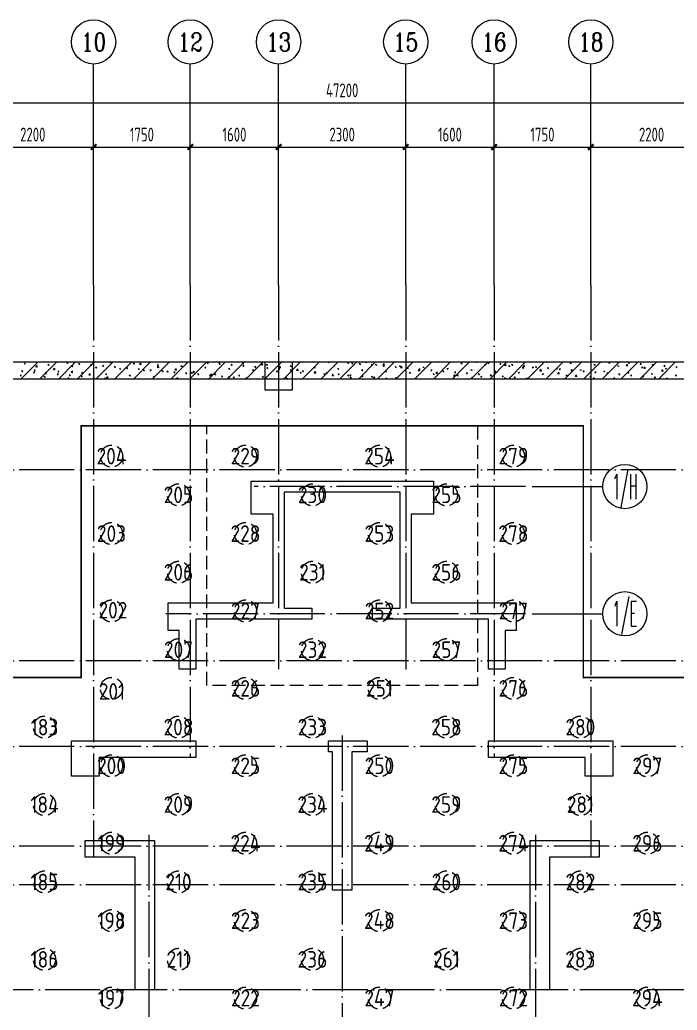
# Model space of a CAD drawing. Extents: x 5874492 to 7194610, y -939842 to -279257.
# Drawn here: x 6114550 to 6126449, y -495817 to -477908 of the extents above; entities that cross this region are included whole.
import ezdxf
from ezdxf.enums import TextEntityAlignment as Align

# ---------------------------------------------------------------- set-up
doc = ezdxf.new("R2010")
doc.units = 0
doc.header["$LTSCALE"] = 1000
doc.linetypes.add('DASH', pattern=[0.35, 0.25, -0.1])
doc.linetypes.add('DOTE', pattern=[2.42, 2, -0.2, 0.02, -0.2])
for name, color, linetype, lineweight in [('A-标注-内部轴号', 105, 'Continuous', 15), ('A-标注-轴号', 3, 'Continuous', 15), ('A-标注-轴号文字', 7, 'Continuous', 15), ('A-轴线-塔楼', 1, 'DOTE', 9), ('A-轴线-隔墙', 41, 'DOTE', 9), ('S-基础-BASE', 4, 'DASH', 20), ('S-基础-BASE-CON', 2, 'Continuous', 20), ('S-基础-DQ', 6, 'Continuous', 20), ('S-基础-HATCH', 251, 'Continuous', 20), ('S-基础-PILE', 7, 'DASH', 20), ('S-墙柱-WALL', 6, 'Continuous', 20), ('S-轴网-轴号', 3, 'Continuous', 20), ('S-轴网-轴线', 1, 'DOTE', 9)]:
    doc.layers.add(name, color=color, linetype=linetype, lineweight=lineweight)
doc.styles.add('_TCH_AXIS', font='COMPLEX.shx', dxfattribs={"bigfont": 'hztxt.shx'})
doc.styles.add('COMPLEX', font='COMPLEX')
doc.styles.get("Standard").update_dxf_attribs({"font": 'gbenor.shx', "bigfont": 'gbcbig.shx'})
doc.styles.add('TSSD_REIN_T3', font='tssdeng.shx', dxfattribs={"width": 0.7, "bigfont": 'hztxt.shx'})
doc.dimstyles.new('_TCH_ARCH&&100', dxfattribs={"dimtxt": 250, "dimasz": 100, "dimexe": 100, "dimexo": 100, "dimgap": 100, "dimtad": 1, "dimdec": 0, "dimzin": 0, "dimdsep": 46, "dimtxsty": 'TSSD_REIN_T3', "dimblk": 'ARCHTICK', "dimcen": 0.09, "dimclrt": 7, "dimazin": 2, "dimtfac": 1, "dimtdec": 0, "dimtix": 1, "dimtmove": 2, "dimatfit": 3, "dimfxl": 0, "dimtolj": 1, "dimtzin": 0, "dimarcsym": 0})

# ---------------------------------------------------------------- blocks, each defined once
blk = doc.blocks.new('A$C7008057F')
at = {"layer": 'S-基础-BASE-CON', "const_width": 30}
blk.add_lwpolyline([(20370, -3650), (17065, -3650), (17065, 900), (7975, 900), (7975, 900), (7975, 100), (7975, -1680), (7975, -2330), (7975, -3650), (4680, -3650), (4680, 2050), (-6860, 2050), (-6860, -4950), (-12960, -4950), (-12960, -17400), (-1700, -17400), (-1700, -18250), (3100, -18250), (3100, -17400), (9000, -17400), (9000, -17400), (13600, -17400), (13600, -17400)], dxfattribs=at)
blk = doc.blocks.new('sfdgjhgfhgkjhk')
at = {"layer": 'S-基础-DQ'}
for points in [[(6945492, 358792), (6945492, 356336), (6963809, 356336), (6963809, 354236), (6966809, 354236), (6966809, 354586), (6971909, 354586), (6971909, 347036), (6977909, 347036), (6977909, 339686), (6931592, 339686), (6931592, 336294)], [(6931892, 336294), (6931892, 339386), (6978209, 339386), (6978209, 347336), (6972209, 347336), (6972209, 354886), (6966509, 354886), (6966509, 354536), (6964109, 354536), (6964109, 356636), (6945792, 356636), (6945792, 358792)]]:
    blk.add_lwpolyline(points, dxfattribs=at)
blk.add_lwpolyline([(6953609, 356136), (6953609, 356636), (6953109, 356636), (6953109, 356136)], close=True, dxfattribs=at)
at = {"layer": 'S-基础-HATCH'}
for p, q in [((6948699, 356336), (6948999, 356636)), ((6948751, 356613), (6948772, 356621)), ((6948751, 356613), (6948766, 356603)), ((6948767, 356600), (6948773, 356618)), ((6948962, 356554), (6948985, 356578)), ((6949039, 356336), (6949339, 356636)), ((6949183, 356589), (6949204, 356597)), ((6949183, 356589), (6949198, 356579)), ((6949198, 356576), (6949204, 356594)), ((6949329, 356636), (6949330, 356636)), ((6949330, 356633), (6949330, 356636)), ((6949378, 356336), (6949678, 356636)), ((6949527, 356619), (6949541, 356636)), ((6949527, 356619), (6949545, 356617)), ((6949545, 356614), (6949542, 356633)), ((6949717, 356336), (6950017, 356636)), ((6949742, 356600), (6949756, 356617)), ((6949742, 356600), (6949760, 356598)), ((6949761, 356595), (6949757, 356614)), ((6949957, 356581), (6949972, 356598)), ((6949957, 356581), (6949975, 356580)), ((6949976, 356576), (6949972, 356595)), ((6950057, 356336), (6950357, 356636)), ((6950172, 356562), (6950187, 356580)), ((6950191, 356557), (6950187, 356576)), ((6950300, 356636), (6950312, 356628)), ((6950313, 356625), (6950316, 356636)), ((6950396, 356336), (6950696, 356636)), ((6950728, 356614), (6950749, 356622)), ((6950728, 356614), (6950743, 356604)), ((6950736, 356336), (6951036, 356636)), ((6950744, 356601), (6950750, 356619)), ((6950843, 356598), (6950866, 356622)), ((6950843, 356598), (6950870, 356594)), ((6950870, 356591), (6950867, 356619)), ((6951075, 356336), (6951375, 356636)), ((6951159, 356590), (6951180, 356598)), ((6951159, 356590), (6951174, 356580)), ((6951175, 356577), (6951181, 356595)), ((6951415, 356336), (6951715, 356636)), ((6951754, 356336), (6952054, 356636)), ((6951867, 356636), (6951870, 356636)), ((6951871, 356633), (6951870, 356636)), ((6952067, 356619), (6952082, 356636)), ((6952067, 356619), (6952085, 356617)), ((6952086, 356614), (6952082, 356632)), ((6952093, 356336), (6952393, 356636)), ((6952277, 356636), (6952288, 356629)), ((6952282, 356600), (6952297, 356617)), ((6952282, 356600), (6952300, 356598)), ((6952289, 356625), (6952293, 356636)), ((6952301, 356595), (6952298, 356614)), ((6952433, 356336), (6952733, 356636)), ((6952498, 356581), (6952512, 356598)), ((6952498, 356581), (6952516, 356579)), ((6952516, 356576), (6952513, 356595)), ((6952705, 356615), (6952726, 356623)), ((6952705, 356615), (6952720, 356605)), ((6952713, 356562), (6952727, 356579)), ((6952720, 356601), (6952726, 356619)), ((6952731, 356557), (6952728, 356576)), ((6952752, 356635), (6952752, 356636)), ((6952772, 356336), (6953072, 356636)), ((6953045, 356592), (6953068, 356616)), ((6953045, 356592), (6953071, 356588)), ((6953072, 356585), (6953069, 356613)), ((6953112, 356336), (6953412, 356636)), ((6953136, 356591), (6953157, 356599)), ((6953136, 356591), (6953151, 356581)), ((6953151, 356577), (6953158, 356595)), ((6953451, 356336), (6953751, 356636)), ((6953790, 356336), (6954090, 356636)), ((6954130, 356336), (6954430, 356636)), ((6954255, 356636), (6954265, 356629)), ((6954266, 356626), (6954269, 356636)), ((6954404, 356636), (6954411, 356636)), ((6954411, 356632), (6954411, 356636)), ((6954469, 356336), (6954769, 356636)), ((6954608, 356618), (6954622, 356636)), ((6954608, 356618), (6954626, 356617)), ((6954626, 356613), (6954623, 356632)), ((6954681, 356615), (6954702, 356623)), ((6954681, 356615), (6954696, 356605)), ((6954697, 356602), (6954703, 356620)), ((6954809, 356336), (6955109, 356636)), ((6954823, 356600), (6954837, 356617)), ((6954823, 356600), (6954841, 356598)), ((6954842, 356595), (6954838, 356613)), ((6954926, 356636), (6954926, 356636)), ((6954926, 356636), (6954952, 356632)), ((6954953, 356629), (6954952, 356636)), ((6955038, 356581), (6955053, 356598)), ((6955038, 356581), (6955056, 356579)), ((6955057, 356576), (6955053, 356595)), ((6955112, 356591), (6955133, 356599)), ((6955112, 356591), (6955127, 356581)), ((6955128, 356578), (6955134, 356596)), ((6955148, 356336), (6955448, 356636)), ((6955246, 356586), (6955269, 356611)), ((6955246, 356586), (6955273, 356582)), ((6955253, 356562), (6955268, 356579)), ((6955272, 356557), (6955268, 356576)), ((6955273, 356579), (6955270, 356608)), ((6955487, 356336), (6955787, 356636)), ((6955827, 356336), (6956127, 356636)), ((6956166, 356336), (6956466, 356636)), ((6956233, 356636), (6956242, 356630)), ((6956242, 356627), (6956246, 356636)), ((6956506, 356336), (6956806, 356636)), ((6956658, 356616), (6956679, 356624)), ((6956658, 356616), (6956673, 356606)), ((6956674, 356603), (6956680, 356621)), ((6956845, 356336), (6957145, 356636)), ((6956942, 356636), (6956951, 356635)), ((6956952, 356632), (6956951, 356636)), ((6957089, 356592), (6957110, 356600)), ((6957089, 356592), (6957104, 356582)), ((6957105, 356579), (6957111, 356597)), ((6957127, 356630), (6957133, 356636)), ((6957127, 356630), (6957154, 356626)), ((6957148, 356618), (6957163, 356635)), ((6957148, 356618), (6957166, 356617)), ((6957155, 356623), (6957153, 356636)), ((6957167, 356613), (6957163, 356632)), ((6957185, 356336), (6957485, 356636)), ((6957364, 356599), (6957378, 356616)), ((6957364, 356599), (6957381, 356598)), ((6957382, 356594), (6957379, 356613)), ((6957447, 356581), (6957471, 356605)), ((6957447, 356581), (6957474, 356576)), ((6957475, 356574), (6957471, 356602)), ((6957520, 356568), (6957541, 356576)), ((6957524, 356336), (6957824, 356636)), ((6957579, 356580), (6957593, 356598)), ((6957579, 356580), (6957597, 356579)), ((6957597, 356576), (6957594, 356594)), ((6957794, 356562), (6957808, 356579)), ((6957812, 356557), (6957809, 356575)), ((6957863, 356336), (6958163, 356636)), ((6958203, 356336), (6958503, 356636)), ((6958210, 356636), (6958218, 356631)), ((6958219, 356627), (6958222, 356636)), ((6958542, 356336), (6958842, 356636)), ((6958635, 356617), (6958656, 356625)), ((6958635, 356617), (6958650, 356607)), ((6958650, 356603), (6958656, 356621)), ((6958882, 356336), (6959182, 356636)), ((6959066, 356593), (6959087, 356601)), ((6959066, 356593), (6959081, 356583)), ((6959081, 356579), (6959087, 356597)), ((6959221, 356336), (6959521, 356636)), ((6959329, 356625), (6959340, 356636)), ((6959329, 356625), (6959355, 356620)), ((6959356, 356618), (6959354, 356636)), ((6959480, 356636), (6959492, 356635)), ((6959492, 356632), (6959491, 356636)), ((6959497, 356569), (6959518, 356577)), ((6959560, 356336), (6959860, 356636)), ((6959649, 356575), (6959672, 356599)), ((6959676, 356568), (6959673, 356596)), ((6959689, 356618), (6959703, 356635)), ((6959689, 356618), (6959707, 356616)), ((6959707, 356613), (6959704, 356632)), ((6959900, 356336), (6960200, 356636)), ((6959904, 356599), (6959918, 356616)), ((6959904, 356599), (6959922, 356597)), ((6959923, 356594), (6959919, 356613)), ((6960119, 356580), (6960134, 356597)), ((6960119, 356580), (6960137, 356579)), ((6960138, 356575), (6960134, 356594)), ((6960188, 356636), (6960195, 356631)), ((6960196, 356628), (6960198, 356636)), ((6960239, 356336), (6960539, 356636)), ((6960334, 356561), (6960349, 356579)), ((6948678, 356396), (6948699, 356404)), ((6948694, 356383), (6948700, 356401)), ((6948708, 356468), (6948722, 356486)), ((6948708, 356468), (6948726, 356467)), ((6948726, 356464), (6948723, 356482)), ((6948923, 356450), (6948937, 356467)), ((6948923, 356450), (6948941, 356448)), ((6948931, 356493), (6948952, 356501)), ((6948931, 356493), (6948945, 356483)), ((6948941, 356445), (6948938, 356464)), ((6948946, 356479), (6948952, 356497)), ((6948962, 356554), (6948989, 356550)), ((6948989, 356547), (6948986, 356575)), ((6949138, 356431), (6949153, 356448)), ((6949138, 356431), (6949156, 356429)), ((6949157, 356426), (6949153, 356445)), ((6949282, 356504), (6949305, 356528)), ((6949282, 356504), (6949309, 356500)), ((6949309, 356497), (6949306, 356526)), ((6949353, 356412), (6949368, 356429)), ((6949353, 356412), (6949371, 356410)), ((6949362, 356469), (6949383, 356477)), ((6949362, 356469), (6949377, 356459)), ((6949372, 356407), (6949368, 356426)), ((6949377, 356455), (6949383, 356473)), ((6949568, 356393), (6949583, 356410)), ((6949587, 356388), (6949584, 356407)), ((6949602, 356454), (6949626, 356479)), ((6949602, 356454), (6949629, 356450)), ((6949614, 356565), (6949635, 356573)), ((6949614, 356565), (6949629, 356555)), ((6949630, 356447), (6949626, 356476)), ((6949629, 356552), (6949635, 356570)), ((6949793, 356445), (6949814, 356453)), ((6949793, 356445), (6949808, 356435)), ((6949808, 356431), (6949814, 356449)), ((6949922, 356405), (6949946, 356429)), ((6949922, 356405), (6949949, 356401)), ((6949950, 356398), (6949946, 356426)), ((6950045, 356541), (6950066, 356549)), ((6950045, 356541), (6950060, 356531)), ((6950060, 356528), (6950067, 356546)), ((6950172, 356562), (6950190, 356561)), ((6950224, 356421), (6950245, 356429)), ((6950224, 356421), (6950239, 356410)), ((6950240, 356407), (6950246, 356425)), ((6950388, 356544), (6950402, 356561)), ((6950388, 356544), (6950405, 356542)), ((6950406, 356539), (6950403, 356557)), ((6950476, 356517), (6950497, 356525)), ((6950476, 356517), (6950491, 356507)), ((6950492, 356504), (6950498, 356522)), ((6950603, 356525), (6950617, 356542)), ((6950603, 356525), (6950621, 356523)), ((6950621, 356520), (6950618, 356539)), ((6950655, 356397), (6950676, 356405)), ((6950655, 356397), (6950670, 356386)), ((6950671, 356383), (6950677, 356401)), ((6950818, 356506), (6950832, 356523)), ((6950818, 356506), (6950836, 356504)), ((6950836, 356501), (6950833, 356520)), ((6950907, 356493), (6950928, 356501)), ((6950907, 356493), (6950922, 356483)), ((6950923, 356480), (6950929, 356498)), ((6951033, 356487), (6951047, 356504)), ((6951033, 356487), (6951051, 356485)), ((6951052, 356482), (6951048, 356501)), ((6951163, 356548), (6951187, 356572)), ((6951163, 356548), (6951190, 356544)), ((6951191, 356541), (6951187, 356570)), ((6951248, 356468), (6951263, 356485)), ((6951248, 356468), (6951266, 356467)), ((6951267, 356463), (6951263, 356482)), ((6951338, 356469), (6951359, 356477)), ((6951338, 356469), (6951353, 356459)), ((6951354, 356456), (6951360, 356474)), ((6951463, 356449), (6951478, 356467)), ((6951463, 356449), (6951481, 356448)), ((6951482, 356444), (6951479, 356463)), ((6951483, 356498), (6951507, 356523)), ((6951483, 356498), (6951510, 356494)), ((6951511, 356491), (6951507, 356520)), ((6951590, 356566), (6951611, 356574)), ((6951590, 356566), (6951605, 356556)), ((6951606, 356553), (6951612, 356571)), ((6951679, 356431), (6951693, 356448)), ((6951679, 356431), (6951697, 356429)), ((6951697, 356426), (6951694, 356444)), ((6951769, 356445), (6951790, 356453)), ((6951769, 356445), (6951784, 356435)), ((6951785, 356432), (6951791, 356450)), ((6951804, 356449), (6951827, 356473)), ((6951804, 356449), (6951830, 356445)), ((6951831, 356442), (6951828, 356470)), ((6951894, 356412), (6951908, 356429)), ((6951894, 356412), (6951912, 356410)), ((6951912, 356407), (6951909, 356426)), ((6952022, 356542), (6952043, 356550)), ((6952022, 356542), (6952036, 356532)), ((6952037, 356529), (6952043, 356547)), ((6952109, 356393), (6952123, 356410)), ((6952124, 356399), (6952147, 356423)), ((6952128, 356388), (6952124, 356407)), ((6952124, 356399), (6952150, 356395)), ((6952151, 356392), (6952148, 356421)), ((6952201, 356421), (6952222, 356429)), ((6952201, 356421), (6952216, 356411)), ((6952216, 356408), (6952222, 356426)), ((6952453, 356518), (6952474, 356526)), ((6952453, 356518), (6952468, 356508)), ((6952468, 356505), (6952474, 356523)), ((6952632, 356397), (6952653, 356405)), ((6952632, 356397), (6952647, 356387)), ((6952647, 356384), (6952653, 356402)), ((6952713, 356562), (6952731, 356561)), ((6952884, 356494), (6952905, 356502)), ((6952884, 356494), (6952899, 356484)), ((6952899, 356481), (6952905, 356499)), ((6952928, 356543), (6952942, 356561)), ((6952928, 356543), (6952946, 356542)), ((6952947, 356538), (6952943, 356557)), ((6953143, 356524), (6953158, 356542)), ((6953143, 356524), (6953161, 356523)), ((6953162, 356520), (6953158, 356538)), ((6953315, 356470), (6953336, 356478)), ((6953315, 356470), (6953330, 356460)), ((6953331, 356457), (6953337, 356475)), ((6953358, 356506), (6953373, 356523)), ((6953358, 356506), (6953376, 356504)), ((6953365, 356542), (6953388, 356567)), ((6953365, 356542), (6953391, 356538)), ((6953377, 356501), (6953374, 356520)), ((6953392, 356535), (6953389, 356564)), ((6953567, 356567), (6953588, 356575)), ((6953567, 356567), (6953582, 356557)), ((6953574, 356487), (6953588, 356504)), ((6953574, 356487), (6953591, 356485)), ((6953583, 356553), (6953589, 356571)), ((6953592, 356482), (6953589, 356501)), ((6953685, 356493), (6953708, 356517)), ((6953685, 356493), (6953712, 356489)), ((6953712, 356486), (6953709, 356514)), ((6953746, 356446), (6953767, 356454)), ((6953746, 356446), (6953761, 356436)), ((6953762, 356433), (6953768, 356451)), ((6953789, 356468), (6953803, 356485)), ((6953789, 356468), (6953807, 356466)), ((6953807, 356463), (6953804, 356482)), ((6953998, 356543), (6954019, 356551)), ((6953998, 356543), (6954013, 356533)), ((6954004, 356449), (6954018, 356466)), ((6954004, 356449), (6954022, 356448)), ((6954005, 356443), (6954028, 356467)), ((6954005, 356443), (6954032, 356439)), ((6954014, 356529), (6954020, 356547)), ((6954023, 356444), (6954019, 356463)), ((6954032, 356436), (6954029, 356464)), ((6954177, 356422), (6954198, 356430)), ((6954177, 356422), (6954192, 356412)), ((6954193, 356408), (6954199, 356427)), ((6954219, 356430), (6954234, 356448)), ((6954219, 356430), (6954237, 356429)), ((6954238, 356425), (6954234, 356444)), ((6954325, 356393), (6954349, 356418)), ((6954353, 356386), (6954349, 356415)), ((6954429, 356519), (6954450, 356527)), ((6954429, 356519), (6954444, 356509)), ((6954434, 356411), (6954449, 356429)), ((6954434, 356411), (6954452, 356410)), ((6954445, 356505), (6954451, 356523)), ((6954453, 356407), (6954449, 356425)), ((6954608, 356398), (6954629, 356406)), ((6954608, 356398), (6954623, 356388)), ((6954624, 356384), (6954630, 356403)), ((6954649, 356393), (6954664, 356410)), ((6954668, 356388), (6954665, 356407)), ((6954860, 356495), (6954881, 356503)), ((6954860, 356495), (6954875, 356485)), ((6954876, 356481), (6954882, 356499)), ((6955253, 356562), (6955271, 356560)), ((6955292, 356471), (6955313, 356479)), ((6955292, 356471), (6955306, 356461)), ((6955307, 356457), (6955313, 356475)), ((6955469, 356543), (6955483, 356560)), ((6955469, 356543), (6955486, 356541)), ((6955487, 356538), (6955484, 356557)), ((6955544, 356567), (6955565, 356575)), ((6955544, 356567), (6955559, 356557)), ((6955559, 356554), (6955565, 356572)), ((6955566, 356537), (6955589, 356561)), ((6955566, 356537), (6955593, 356532)), ((6955593, 356530), (6955590, 356558)), ((6955684, 356524), (6955698, 356541)), ((6955684, 356524), (6955702, 356523)), ((6955702, 356519), (6955699, 356538)), ((6955723, 356447), (6955744, 356455)), ((6955723, 356447), (6955738, 356436)), ((6955738, 356433), (6955744, 356451)), ((6955886, 356487), (6955910, 356511)), ((6955886, 356487), (6955913, 356483)), ((6955899, 356505), (6955913, 356523)), ((6955899, 356505), (6955917, 356504)), ((6955914, 356480), (6955910, 356508)), ((6955917, 356500), (6955914, 356519)), ((6955975, 356543), (6955996, 356551)), ((6955975, 356543), (6955990, 356533)), ((6955990, 356530), (6955996, 356548)), ((6956114, 356487), (6956129, 356504)), ((6956114, 356487), (6956132, 356485)), ((6956133, 356482), (6956129, 356500)), ((6956154, 356423), (6956175, 356431)), ((6956154, 356423), (6956169, 356412)), ((6956169, 356409), (6956176, 356427)), ((6956206, 356437), (6956230, 356462)), ((6956206, 356437), (6956233, 356433)), ((6956234, 356430), (6956230, 356459)), ((6956329, 356468), (6956344, 356485)), ((6956329, 356468), (6956347, 356466)), ((6956348, 356463), (6956344, 356482)), ((6956406, 356519), (6956427, 356527)), ((6956406, 356519), (6956421, 356509)), ((6956421, 356506), (6956428, 356524)), ((6956527, 356388), (6956550, 356412)), ((6956544, 356449), (6956559, 356466)), ((6956544, 356449), (6956562, 356447)), ((6956554, 356381), (6956551, 356409)), ((6956563, 356444), (6956560, 356463)), ((6956585, 356398), (6956606, 356407)), ((6956585, 356398), (6956600, 356388)), ((6956601, 356385), (6956607, 356403)), ((6956760, 356430), (6956774, 356447)), ((6956760, 356430), (6956778, 356429)), ((6956778, 356425), (6956775, 356444)), ((6956837, 356495), (6956858, 356503)), ((6956837, 356495), (6956852, 356485)), ((6956853, 356482), (6956859, 356500)), ((6956975, 356411), (6956989, 356428)), ((6956975, 356411), (6956993, 356410)), ((6956993, 356406), (6956990, 356425)), ((6957190, 356392), (6957204, 356410)), ((6957209, 356388), (6957205, 356406)), ((6957268, 356471), (6957289, 356479)), ((6957268, 356471), (6957283, 356461)), ((6957284, 356458), (6957290, 356476)), ((6957520, 356568), (6957535, 356558)), ((6957536, 356555), (6957542, 356573)), ((6957699, 356447), (6957720, 356455)), ((6957699, 356447), (6957714, 356437)), ((6957715, 356434), (6957721, 356452)), ((6957768, 356531), (6957791, 356555)), ((6957768, 356531), (6957794, 356527)), ((6957795, 356524), (6957792, 356552)), ((6957794, 356562), (6957812, 356560)), ((6957951, 356544), (6957972, 356552)), ((6957951, 356544), (6957966, 356534)), ((6957967, 356531), (6957973, 356549)), ((6958009, 356543), (6958023, 356560)), ((6958009, 356543), (6958027, 356541)), ((6958028, 356538), (6958024, 356557)), ((6958088, 356481), (6958111, 356506)), ((6958088, 356481), (6958114, 356477)), ((6958115, 356474), (6958112, 356503)), ((6958130, 356423), (6958151, 356431)), ((6958130, 356423), (6958145, 356413)), ((6958146, 356410), (6958152, 356428)), ((6958224, 356524), (6958239, 356541)), ((6958224, 356524), (6958242, 356522)), ((6958243, 356519), (6958239, 356538)), ((6958383, 356520), (6958404, 356528)), ((6958383, 356520), (6958397, 356510)), ((6958398, 356507), (6958404, 356525)), ((6958408, 356432), (6958431, 356456)), ((6958408, 356432), (6958435, 356427)), ((6958435, 356425), (6958432, 356453)), ((6958439, 356505), (6958454, 356522)), ((6958439, 356505), (6958457, 356504)), ((6958458, 356500), (6958455, 356519)), ((6958562, 356399), (6958583, 356407)), ((6958562, 356399), (6958577, 356389)), ((6958577, 356386), (6958583, 356404)), ((6958655, 356486), (6958669, 356504)), ((6958655, 356486), (6958673, 356485)), ((6958673, 356481), (6958670, 356500)), ((6958728, 356382), (6958751, 356406)), ((6958755, 356375), (6958752, 356403)), ((6958814, 356496), (6958835, 356504)), ((6958814, 356496), (6958829, 356486)), ((6958829, 356483), (6958835, 356501)), ((6958870, 356467), (6958884, 356485)), ((6958870, 356467), (6958888, 356466)), ((6958888, 356463), (6958885, 356481)), ((6959085, 356449), (6959099, 356466)), ((6959085, 356449), (6959103, 356447)), ((6959104, 356444), (6959100, 356463)), ((6959245, 356472), (6959266, 356480)), ((6959245, 356472), (6959260, 356462)), ((6959260, 356458), (6959266, 356477)), ((6959300, 356430), (6959315, 356447)), ((6959300, 356430), (6959318, 356428)), ((6959319, 356425), (6959315, 356444)), ((6959497, 356569), (6959512, 356559)), ((6959512, 356555), (6959519, 356573)), ((6959515, 356411), (6959530, 356428)), ((6959515, 356411), (6959533, 356409)), ((6959534, 356406), (6959530, 356425)), ((6959649, 356575), (6959675, 356571)), ((6959676, 356448), (6959697, 356456)), ((6959676, 356448), (6959691, 356438)), ((6959692, 356434), (6959698, 356453)), ((6959730, 356392), (6959745, 356409)), ((6959749, 356387), (6959746, 356406)), ((6959928, 356545), (6959949, 356553)), ((6959928, 356545), (6959943, 356535)), ((6959944, 356531), (6959950, 356549)), ((6959969, 356525), (6959992, 356550)), ((6959969, 356525), (6959996, 356521)), ((6959996, 356518), (6959993, 356547)), ((6960107, 356424), (6960128, 356432)), ((6960107, 356424), (6960122, 356414)), ((6960123, 356410), (6960129, 356429)), ((6960289, 356476), (6960313, 356500)), ((6960289, 356476), (6960316, 356471)), ((6960317, 356469), (6960313, 356497)), ((6960334, 356561), (6960352, 356560)), ((6960353, 356556), (6960350, 356575)), ((6960359, 356521), (6960380, 356529)), ((6960359, 356521), (6960374, 356511)), ((6960375, 356507), (6960381, 356525)), ((6960538, 356400), (6960559, 356408)), ((6960538, 356400), (6960553, 356390)), ((6960550, 356543), (6960564, 356560)), ((6960550, 356543), (6960567, 356541)), ((6960554, 356386), (6960560, 356405)), ((6960568, 356538), (6960565, 356556)), ((6948678, 356396), (6948693, 356386)), ((6949110, 356372), (6949131, 356380)), ((6949110, 356372), (6949125, 356362)), ((6949125, 356358), (6949131, 356377)), ((6949541, 356348), (6949562, 356356)), ((6949541, 356348), (6949556, 356338)), ((6949557, 356336), (6949562, 356353)), ((6949568, 356393), (6949586, 356392)), ((6949784, 356374), (6949798, 356392)), ((6949784, 356374), (6949802, 356373)), ((6949802, 356369), (6949799, 356388)), ((6949999, 356356), (6950013, 356373)), ((6949999, 356356), (6950017, 356354)), ((6950017, 356351), (6950014, 356369)), ((6950214, 356337), (6950228, 356354)), ((6950214, 356337), (6950221, 356336)), ((6950232, 356336), (6950229, 356351)), ((6950243, 356355), (6950266, 356379)), ((6950243, 356355), (6950269, 356351)), ((6950270, 356348), (6950267, 356377)), ((6951086, 356373), (6951107, 356381)), ((6951086, 356373), (6951101, 356362)), ((6951102, 356359), (6951108, 356377)), ((6951517, 356348), (6951538, 356357)), ((6951517, 356348), (6951532, 356338)), ((6951533, 356336), (6951539, 356353)), ((6952109, 356393), (6952127, 356391)), ((6952324, 356374), (6952339, 356391)), ((6952324, 356374), (6952342, 356373)), ((6952343, 356369), (6952339, 356388)), ((6952444, 356349), (6952467, 356374)), ((6952444, 356349), (6952471, 356345)), ((6952471, 356342), (6952468, 356371)), ((6952539, 356355), (6952554, 356373)), ((6952539, 356355), (6952557, 356354)), ((6952558, 356350), (6952554, 356369)), ((6952754, 356336), (6952769, 356354)), ((6952754, 356336), (6952758, 356336)), ((6952772, 356336), (6952770, 356350)), ((6953063, 356373), (6953084, 356381)), ((6953063, 356373), (6953078, 356363)), ((6953078, 356360), (6953085, 356378)), ((6953494, 356349), (6953515, 356357)), ((6953494, 356349), (6953509, 356339)), ((6953510, 356336), (6953516, 356354)), ((6954325, 356393), (6954352, 356389)), ((6954645, 356344), (6954669, 356368)), ((6954645, 356344), (6954672, 356340)), ((6954649, 356393), (6954667, 356391)), ((6954673, 356337), (6954669, 356365)), ((6954865, 356374), (6954879, 356391)), ((6954865, 356374), (6954883, 356372)), ((6954883, 356369), (6954880, 356388)), ((6955039, 356374), (6955060, 356382)), ((6955039, 356374), (6955054, 356364)), ((6955055, 356360), (6955061, 356379)), ((6955080, 356355), (6955094, 356372)), ((6955080, 356355), (6955098, 356353)), ((6955098, 356350), (6955095, 356369)), ((6955295, 356336), (6955309, 356353)), ((6955295, 356336), (6955296, 356336)), ((6955313, 356336), (6955310, 356350)), ((6955471, 356350), (6955492, 356358)), ((6955471, 356350), (6955486, 356340)), ((6955486, 356336), (6955492, 356355)), ((6956527, 356388), (6956553, 356384)), ((6956847, 356338), (6956870, 356362)), ((6956847, 356338), (6956859, 356336)), ((6956874, 356336), (6956871, 356359)), ((6957016, 356374), (6957037, 356383)), ((6957016, 356374), (6957031, 356364)), ((6957032, 356361), (6957038, 356379)), ((6957190, 356392), (6957208, 356391)), ((6957405, 356374), (6957420, 356391)), ((6957405, 356374), (6957423, 356372)), ((6957424, 356369), (6957420, 356387)), ((6957447, 356350), (6957468, 356359)), ((6957447, 356350), (6957462, 356340)), ((6957463, 356337), (6957469, 356355)), ((6957620, 356355), (6957635, 356372)), ((6957620, 356355), (6957638, 356353)), ((6957639, 356350), (6957635, 356369)), ((6957836, 356336), (6957850, 356353)), ((6957853, 356336), (6957851, 356350)), ((6958728, 356382), (6958755, 356378)), ((6958993, 356375), (6959014, 356383)), ((6958993, 356375), (6959008, 356365)), ((6959008, 356362), (6959014, 356380)), ((6959052, 356336), (6959072, 356357)), ((6959074, 356336), (6959072, 356354)), ((6959424, 356351), (6959445, 356359)), ((6959424, 356351), (6959439, 356341)), ((6959439, 356338), (6959446, 356356)), ((6959730, 356392), (6959748, 356391)), ((6959946, 356373), (6959960, 356391)), ((6959946, 356373), (6959964, 356372)), ((6959964, 356368), (6959961, 356387)), ((6960161, 356355), (6960175, 356372)), ((6960161, 356355), (6960179, 356353)), ((6960179, 356350), (6960176, 356368)), ((6960376, 356336), (6960390, 356353)), ((6960394, 356336), (6960391, 356350))]:
    blk.add_line(p, q, dxfattribs=at)
blk = doc.blocks.new('_AXISO')
blk.add_circle((0, 0), 0.5)
at = {"layer": 'S-轴网-轴号', "style": 'COMPLEX', "width": 1.041667}
blk.add_attdef('A', text='', height=0.56, dxfattribs=at).set_placement((-0.25, -0.28), (0.25, -0.28), align=Align.FIT)
blk = doc.blocks.new('_ArchTick')
at = {"color": 0, "linetype": 'ByBlock', "const_width": 0.4}
blk.add_lwpolyline([(-0.5, -0.5), (0.5, 0.5)], dxfattribs=at)
blk = doc.blocks.new('*D2415')
at = {"layer": 'A-标注-轴号', "color": 0, "lineweight": -2, "transparency": 16777216}
for p, q in [((0, 18540), (0, 21840)), ((0, 21740), (47200, 21740)), ((47200, 18540), (47200, 21840))]:
    blk.add_line(p, q, dxfattribs=at)
at = {"layer": 'Defpoints', "color": 0, "transparency": 16777216}
for p in [(47200, 21740), (0, 18440), (47200, 18440)]:
    blk.add_point(p, dxfattribs=at)
at = {"layer": 'A-标注-轴号', "color": 0, "lineweight": -2, "transparency": 16777216, "xscale": 100, "yscale": 100, "zscale": 100, "rotation": 180}
blk.add_blockref('_ArchTick', (0, 21740), dxfattribs=at)
at = {"layer": 'A-标注-轴号', "color": 0, "lineweight": -2, "transparency": 16777216, "xscale": 100, "yscale": 100, "zscale": 100}
blk.add_blockref('_ArchTick', (47200, 21740), dxfattribs=at)
at = {"layer": 'A-标注-轴号', "color": 7, "transparency": 16777216, "insert": (23600, 21965), "char_height": 250, "attachment_point": 5, "style": 'TSSD_REIN_T3'}
blk.add_mtext('\\A1;47200', dxfattribs=at)
blk = doc.blocks.new('*D2443')
at = {"layer": 'A-标注-轴号', "color": 0, "lineweight": -2, "transparency": 16777216}
for p, q in [((16900, 18540), (16900, 21040)), ((19100, 18540), (19100, 21040)), ((16900, 20940), (19100, 20940))]:
    blk.add_line(p, q, dxfattribs=at)
at = {"layer": 'Defpoints', "color": 0, "transparency": 16777216}
for p in [(19100, 20940), (16900, 18440), (19100, 18440)]:
    blk.add_point(p, dxfattribs=at)
at = {"layer": 'A-标注-轴号', "color": 0, "lineweight": -2, "transparency": 16777216, "xscale": 100, "yscale": 100, "zscale": 100, "rotation": 180}
blk.add_blockref('_ArchTick', (16900, 20940), dxfattribs=at)
at = {"layer": 'A-标注-轴号', "color": 0, "lineweight": -2, "transparency": 16777216, "xscale": 100, "yscale": 100, "zscale": 100}
blk.add_blockref('_ArchTick', (19100, 20940), dxfattribs=at)
at = {"layer": 'A-标注-轴号', "color": 7, "transparency": 16777216, "insert": (18000, 21165), "char_height": 250, "attachment_point": 5, "style": 'TSSD_REIN_T3'}
blk.add_mtext('\\A1;2200', dxfattribs=at)
blk = doc.blocks.new('*D2444')
at = {"layer": 'A-标注-轴号', "color": 0, "lineweight": -2, "transparency": 16777216}
for p, q in [((19100, 18540), (19100, 21040)), ((20850, 18540), (20850, 21040)), ((19100, 20940), (20850, 20940))]:
    blk.add_line(p, q, dxfattribs=at)
at = {"layer": 'Defpoints', "color": 0, "transparency": 16777216}
for p in [(20850, 20940), (19100, 18440), (20850, 18440)]:
    blk.add_point(p, dxfattribs=at)
at = {"layer": 'A-标注-轴号', "color": 0, "lineweight": -2, "transparency": 16777216, "xscale": 100, "yscale": 100, "zscale": 100, "rotation": 180}
blk.add_blockref('_ArchTick', (19100, 20940), dxfattribs=at)
at = {"layer": 'A-标注-轴号', "color": 0, "lineweight": -2, "transparency": 16777216, "xscale": 100, "yscale": 100, "zscale": 100}
blk.add_blockref('_ArchTick', (20850, 20940), dxfattribs=at)
at = {"layer": 'A-标注-轴号', "color": 7, "transparency": 16777216, "insert": (19975, 21165), "char_height": 250, "attachment_point": 5, "style": 'TSSD_REIN_T3'}
blk.add_mtext('\\A1;1750', dxfattribs=at)
blk = doc.blocks.new('*D2445')
at = {"layer": 'A-标注-轴号', "color": 0, "lineweight": -2, "transparency": 16777216}
for p, q in [((20850, 18540), (20850, 21040)), ((22450, 18540), (22450, 21040)), ((20850, 20940), (22450, 20940))]:
    blk.add_line(p, q, dxfattribs=at)
at = {"layer": 'Defpoints', "color": 0, "transparency": 16777216}
for p in [(22450, 20940), (20850, 18440), (22450, 18440)]:
    blk.add_point(p, dxfattribs=at)
at = {"layer": 'A-标注-轴号', "color": 0, "lineweight": -2, "transparency": 16777216, "xscale": 100, "yscale": 100, "zscale": 100, "rotation": 180}
blk.add_blockref('_ArchTick', (20850, 20940), dxfattribs=at)
at = {"layer": 'A-标注-轴号', "color": 0, "lineweight": -2, "transparency": 16777216, "xscale": 100, "yscale": 100, "zscale": 100}
blk.add_blockref('_ArchTick', (22450, 20940), dxfattribs=at)
at = {"layer": 'A-标注-轴号', "color": 7, "transparency": 16777216, "insert": (21650, 21165), "char_height": 250, "attachment_point": 5, "style": 'TSSD_REIN_T3'}
blk.add_mtext('\\A1;1600', dxfattribs=at)
blk = doc.blocks.new('*D2446')
at = {"layer": 'A-标注-轴号', "color": 0, "lineweight": -2, "transparency": 16777216}
for p, q in [((22450, 18540), (22450, 21040)), ((24750, 18540), (24750, 21040)), ((22450, 20940), (24750, 20940))]:
    blk.add_line(p, q, dxfattribs=at)
at = {"layer": 'Defpoints', "color": 0, "transparency": 16777216}
for p in [(24750, 20940), (22450, 18440), (24750, 18440)]:
    blk.add_point(p, dxfattribs=at)
at = {"layer": 'A-标注-轴号', "color": 0, "lineweight": -2, "transparency": 16777216, "xscale": 100, "yscale": 100, "zscale": 100, "rotation": 180}
blk.add_blockref('_ArchTick', (22450, 20940), dxfattribs=at)
at = {"layer": 'A-标注-轴号', "color": 0, "lineweight": -2, "transparency": 16777216, "xscale": 100, "yscale": 100, "zscale": 100}
blk.add_blockref('_ArchTick', (24750, 20940), dxfattribs=at)
at = {"layer": 'A-标注-轴号', "color": 7, "transparency": 16777216, "insert": (23600, 21165), "char_height": 250, "attachment_point": 5, "style": 'TSSD_REIN_T3'}
blk.add_mtext('\\A1;2300', dxfattribs=at)
blk = doc.blocks.new('*D2447')
at = {"layer": 'A-标注-轴号', "color": 0, "lineweight": -2, "transparency": 16777216}
for p, q in [((24750, 18540), (24750, 21040)), ((26350, 18540), (26350, 21040)), ((24750, 20940), (26350, 20940))]:
    blk.add_line(p, q, dxfattribs=at)
at = {"layer": 'Defpoints', "color": 0, "transparency": 16777216}
for p in [(26350, 20940), (24750, 18440), (26350, 18440)]:
    blk.add_point(p, dxfattribs=at)
at = {"layer": 'A-标注-轴号', "color": 0, "lineweight": -2, "transparency": 16777216, "xscale": 100, "yscale": 100, "zscale": 100, "rotation": 180}
blk.add_blockref('_ArchTick', (24750, 20940), dxfattribs=at)
at = {"layer": 'A-标注-轴号', "color": 0, "lineweight": -2, "transparency": 16777216, "xscale": 100, "yscale": 100, "zscale": 100}
blk.add_blockref('_ArchTick', (26350, 20940), dxfattribs=at)
at = {"layer": 'A-标注-轴号', "color": 7, "transparency": 16777216, "insert": (25550, 21165), "char_height": 250, "attachment_point": 5, "style": 'TSSD_REIN_T3'}
blk.add_mtext('\\A1;1600', dxfattribs=at)
blk = doc.blocks.new('*D2448')
at = {"layer": 'A-标注-轴号', "color": 0, "lineweight": -2, "transparency": 16777216}
for p, q in [((26350, 18540), (26350, 21040)), ((28100, 18540), (28100, 21040)), ((26350, 20940), (28100, 20940))]:
    blk.add_line(p, q, dxfattribs=at)
at = {"layer": 'Defpoints', "color": 0, "transparency": 16777216}
for p in [(28100, 20940), (26350, 18440), (28100, 18440)]:
    blk.add_point(p, dxfattribs=at)
at = {"layer": 'A-标注-轴号', "color": 0, "lineweight": -2, "transparency": 16777216, "xscale": 100, "yscale": 100, "zscale": 100, "rotation": 180}
blk.add_blockref('_ArchTick', (26350, 20940), dxfattribs=at)
at = {"layer": 'A-标注-轴号', "color": 0, "lineweight": -2, "transparency": 16777216, "xscale": 100, "yscale": 100, "zscale": 100}
blk.add_blockref('_ArchTick', (28100, 20940), dxfattribs=at)
at = {"layer": 'A-标注-轴号', "color": 7, "transparency": 16777216, "insert": (27225, 21165), "char_height": 250, "attachment_point": 5, "style": 'TSSD_REIN_T3'}
blk.add_mtext('\\A1;1750', dxfattribs=at)
blk = doc.blocks.new('*D2449')
at = {"layer": 'A-标注-轴号', "color": 0, "lineweight": -2, "transparency": 16777216}
for p, q in [((28100, 18540), (28100, 21040)), ((30300, 18540), (30300, 21040)), ((28100, 20940), (30300, 20940))]:
    blk.add_line(p, q, dxfattribs=at)
at = {"layer": 'Defpoints', "color": 0, "transparency": 16777216}
for p in [(30300, 20940), (28100, 18440), (30300, 18440)]:
    blk.add_point(p, dxfattribs=at)
at = {"layer": 'A-标注-轴号', "color": 0, "lineweight": -2, "transparency": 16777216, "xscale": 100, "yscale": 100, "zscale": 100, "rotation": 180}
blk.add_blockref('_ArchTick', (28100, 20940), dxfattribs=at)
at = {"layer": 'A-标注-轴号', "color": 0, "lineweight": -2, "transparency": 16777216, "xscale": 100, "yscale": 100, "zscale": 100}
blk.add_blockref('_ArchTick', (30300, 20940), dxfattribs=at)
at = {"layer": 'A-标注-轴号', "color": 7, "transparency": 16777216, "insert": (29200, 21165), "char_height": 250, "attachment_point": 5, "style": 'TSSD_REIN_T3'}
blk.add_mtext('\\A1;2200', dxfattribs=at)
blk = doc.blocks.new('A$C3FF375C5')
at = {"layer": 'A-标注-内部轴号'}
for p, q in [((27038.6, 14800), (28316.8, 14800)), ((27038.6, 12500), (28316.8, 12500))]:
    blk.add_line(p, q, dxfattribs=at)
at = {"layer": 'A-标注-轴号'}
for p, q in [((19100, 18440.3), (19100, 22440.3)), ((20850, 18440.3), (20850, 22440.3)), ((22450, 18440.3), (22450, 22440.3)), ((24750, 18440.3), (24750, 22440.3)), ((26350, 18440.3), (26350, 22440.3)), ((28100, 18440.3), (28100, 22440.3))]:
    blk.add_line(p, q, dxfattribs=at)
at = {"layer": 'A-轴线-塔楼', "linetype": 'DOTE', "ltscale": 0.5}
for p, q in [((19100, 18440.3), (19100, 8100)), ((20850, 18440.3), (20850, 9900)), ((22450, 18440.3), (22450, 11500)), ((24750, 18440.3), (24750, 11490)), ((26350, 18440.3), (26350, 9900)), ((28100, 18440.3), (28100, 8100)), ((59891.4, 15100), (-2283.6, 15100)), ((26918, 14800), (22008.6, 14800)), ((26918, 12500), (20410, 12500)), ((59891.4, 11650), (-2283.6, 11650)), ((23600, 10300), (23600, -8548.9)), ((59891.4, 10100), (-2283.6, 10100)), ((20100, 8500), (20100, -8548.9)), ((27100, 8500), (27100, -8548.9)), ((59891.4, 8300), (-2283.6, 8300)), ((59891.4, 7600), (-2283.6, 7600)), ((33741.8, 5700), (12955.9, 5700))]:
    blk.add_line(p, q, dxfattribs=at)
at = {"layer": 'A-轴线-隔墙', "ltscale": 0.5}
blk.add_line((33741.8, 5700), (12955.9, 5700), dxfattribs=at)
at = {"layer": 'A-标注-内部轴号'}
ref = blk.add_blockref('_AXISO', (28716.8, 14800), dxfattribs=dict(at, xscale=800, yscale=800, zscale=800))
ref.add_attrib('A', '1/H', dxfattribs={"layer": 'A-标注-轴号文字', "ltscale": 0.2, "height": 452.55, "style": '_TCH_AXIS', "width": 0.368421}).set_placement((28490.6, 14573.7), (28943.1, 14573.7), align=Align.FIT)
ref = blk.add_blockref('_AXISO', (28716.8, 12500), dxfattribs=dict(at, xscale=800, yscale=800, zscale=800))
ref.add_attrib('A', '1/E', dxfattribs={"layer": 'A-标注-轴号文字', "ltscale": 0.2, "height": 452.55, "style": '_TCH_AXIS', "width": 0.396226}).set_placement((28490.6, 12273.7), (28943.1, 12273.7), align=Align.FIT)
at = {"layer": 'A-标注-轴号'}
ref = blk.add_blockref('_AXISO', (19100, 22840.3), dxfattribs=dict(at, xscale=800, yscale=800, zscale=800))
ref.add_attrib('A', '10', dxfattribs={"layer": 'A-标注-轴号文字', "ltscale": 0.2, "height": 328.45, "style": '_TCH_AXIS'}).set_placement((18873.2, 22676.1), (19326.8, 22676.1), align=Align.FIT)
ref = blk.add_blockref('_AXISO', (20850, 22840.3), dxfattribs=dict(at, xscale=800, yscale=800, zscale=800))
ref.add_attrib('A', '12', dxfattribs={"layer": 'A-标注-轴号文字', "ltscale": 0.2, "height": 328.45, "style": '_TCH_AXIS'}).set_placement((20623.2, 22676.1), (21076.8, 22676.1), align=Align.FIT)
ref = blk.add_blockref('_AXISO', (22450, 22840.3), dxfattribs=dict(at, xscale=800, yscale=800, zscale=800))
ref.add_attrib('A', '13', dxfattribs={"layer": 'A-标注-轴号文字', "ltscale": 0.2, "height": 328.45, "style": '_TCH_AXIS'}).set_placement((22223.2, 22676.1), (22676.8, 22676.1), align=Align.FIT)
ref = blk.add_blockref('_AXISO', (24750, 22840.3), dxfattribs=dict(at, xscale=800, yscale=800, zscale=800))
ref.add_attrib('A', '15', dxfattribs={"layer": 'A-标注-轴号文字', "ltscale": 0.2, "height": 328.45, "style": '_TCH_AXIS'}).set_placement((24523.2, 22676.1), (24976.8, 22676.1), align=Align.FIT)
ref = blk.add_blockref('_AXISO', (26350, 22840.3), dxfattribs=dict(at, xscale=800, yscale=800, zscale=800))
ref.add_attrib('A', '16', dxfattribs={"layer": 'A-标注-轴号文字', "ltscale": 0.2, "height": 328.45, "style": '_TCH_AXIS'}).set_placement((26123.2, 22676.1), (26576.8, 22676.1), align=Align.FIT)
ref = blk.add_blockref('_AXISO', (28100, 22840.3), dxfattribs=dict(at, xscale=800, yscale=800, zscale=800))
ref.add_attrib('A', '18', dxfattribs={"layer": 'A-标注-轴号文字', "ltscale": 0.2, "height": 328.45, "style": '_TCH_AXIS'}).set_placement((27873.2, 22676.1), (28326.8, 22676.1), align=Align.FIT)
for p1, p2, distance, picture, middle in [((0, 18440.3), (47199.9, 18440.3), 3300, '*D2415', (23599.9, 21965.3)), ((16900, 18440.3), (19100, 18440.3), 2500, '*D2443', (18000, 21165.3)), ((19100, 18440.3), (20850, 18440.3), 2500, '*D2444', (19975, 21165.3)), ((20850, 18440.3), (22450, 18440.3), 2500, '*D2445', (21650, 21165.3)), ((22450, 18440.3), (24750, 18440.3), 2500, '*D2446', (23600, 21165.3)), ((24750, 18440.3), (26350, 18440.3), 2500, '*D2447', (25550, 21165.3)), ((26350, 18440.3), (28100, 18440.3), 2500, '*D2448', (27225, 21165.3)), ((28100, 18440.3), (30300, 18440.3), 2500, '*D2449', (29200, 21165.3))]:
    dim = blk.add_aligned_dim(p1=p1, p2=p2, distance=distance, dimstyle='_TCH_ARCH&&100', dxfattribs=at)
    dim.commit()
    dim.dimension.update_dxf_attribs({"geometry": picture, "text_midpoint": middle})

msp = doc.modelspace()

# ---------------------------------------------------------------- linework, layer by layer
at = {"layer": 'S-基础-BASE'}
msp.add_lwpolyline([(6117935.2, -485248.1), (6122835.2, -485248.1), (6122835.2, -489948.1), (6117935.2, -489948.1)], close=True, dxfattribs=at)
at = {"layer": 'S-基础-PILE'}
for centre in [(6116209.9, -485798.1), (6118634.8, -485798.1), (6121059.7, -485798.1), (6123484.6, -485798.1), (6117422.4, -486498.1), (6119847.2, -486498.1), (6122272.1, -486498.1), (6116209.9, -487198.1), (6118634.8, -487198.1), (6121059.7, -487198.1), (6123484.6, -487198.1), (6117422.4, -487898.1), (6119847.2, -487898.1), (6122272.1, -487898.1), (6116209.9, -488598.1), (6118634.8, -488598.1), (6121059.7, -488598.1), (6123484.6, -488598.1), (6117422.4, -489298.1), (6119847.2, -489298.1), (6122272.1, -489298.1), (6116209.9, -489998.1), (6118634.8, -489998.1), (6121059.7, -489998.1), (6123484.6, -489998.1), (6114997.5, -490698.1), (6117422.4, -490698.1), (6119847.2, -490698.1), (6122272.1, -490698.1), (6124697, -490698.1), (6116209.9, -491398.1), (6118634.8, -491398.1), (6121059.7, -491398.1), (6123484.6, -491398.1), (6125909.4, -491398.1), (6114997.5, -492098.1), (6117422.4, -492098.1), (6119847.2, -492098.1), (6122272.1, -492098.1), (6124697, -492098.1), (6116209.9, -492798.1), (6118634.8, -492798.1), (6121059.7, -492798.1), (6123484.6, -492798.1), (6125909.4, -492798.1), (6114997.5, -493498.1), (6117422.4, -493498.1), (6119847.2, -493498.1), (6122272.1, -493498.1), (6124697, -493498.1), (6116209.9, -494198.1), (6118634.8, -494198.1), (6121059.7, -494198.1), (6123484.6, -494198.1), (6125909.4, -494198.1), (6114997.5, -494898.1), (6117422.4, -494898.1), (6119847.2, -494898.1), (6122272.1, -494898.1), (6124697, -494898.1), (6116209.9, -495598.1), (6118634.8, -495598.1), (6121059.7, -495598.1), (6123484.6, -495598.1), (6125909.4, -495598.1)]:
    msp.add_circle(centre, 200, dxfattribs=at)
at = {"layer": 'S-墙柱-WALL'}
for points in [[(6117435.2, -489648.1), (6117435.2, -488948.1), (6117235.1, -488948.1), (6117235.1, -488448.1), (6117735.1, -488448.1), (6119135.2, -488448.1), (6119135.2, -486848.1), (6118735.2, -486848.1), (6118735.2, -486248.1), (6119335.2, -486248.1), (6121635.2, -486248.1), (6122035.2, -486248.1), (6122035.2, -486848.1), (6121635.2, -486848.1), (6121635.2, -488448.1), (6123335.2, -488448.1), (6123535.2, -488448.1), (6123535.2, -488948.1), (6123335.2, -488948.1), (6123335.2, -489648.1), (6123035.2, -489648.1), (6123035.2, -488748.1), (6120935.2, -488748.1), (6120935.2, -488548.1), (6121435.2, -488548.1), (6121435.2, -486448.1), (6119335.2, -486448.1), (6119335.2, -486848.1), (6119335.2, -488548.1), (6119835.2, -488548.1), (6119835.2, -488748.1), (6117735.2, -488748.1), (6117735.2, -489648.1)], [(6115485.2, -491588.1), (6115485.2, -490948.1), (6117735.2, -490948.1), (6117735.2, -491248.1), (6115985.2, -491248.1), (6115985.2, -491588.1)], [(6120210.2, -493648.1), (6120210.2, -491148.1), (6120135.2, -491148.1), (6120135.2, -490948.1), (6120835.2, -490948.1), (6120835.2, -491148.1), (6120560.2, -491148.1), (6120560.2, -493648.1)], [(6123035.2, -491248.1), (6123035.2, -490948.1), (6125285.2, -490948.1), (6125285.2, -491588.1), (6124785.2, -491588.1), (6124785.2, -491248.1)], [(6116635.2, -495448.1), (6116635.2, -493048.1), (6115735.2, -493048.1), (6115735.2, -492748.1), (6116985.2, -492748.1), (6116985.2, -495448.1)], [(6123785.2, -495448.1), (6123785.2, -492748.1), (6125035.2, -492748.1), (6125035.2, -493048.1), (6124135.2, -493048.1), (6124135.2, -495448.1)]]:
    msp.add_lwpolyline(points, close=True, dxfattribs=at)

# ---------------------------------------------------------------- block references
for name, p in [('sfdgjhgfhgkjhk', (-834124, -840734.2)), ('A$C7008057F', (6107685.2, -486148.1))]:
    msp.add_blockref(name, p)
at = {"layer": 'S-轴网-轴线', "ltscale": 0.2}
msp.add_blockref('A$C3FF375C5', (6096785.2, -501148.1), dxfattribs=at)

# ---------------------------------------------------------------- texts
at = {"ltscale": 0.2}
for s, p in [('204', (6116209.9, -485798.1)), ('229', (6118634.8, -485798.1)), ('254', (6121059.7, -485798.1)), ('279', (6123484.6, -485798.1)), ('205', (6117422.4, -486498.1)), ('230', (6119847.2, -486498.1)), ('255', (6122272.1, -486498.1)), ('203', (6116209.9, -487198.1)), ('228', (6118634.8, -487198.1)), ('253', (6121059.7, -487198.1)), ('278', (6123484.6, -487198.1)), ('206', (6117422.4, -487898.1)), ('231', (6119847.2, -487898.1)), ('256', (6122272.1, -487898.1)), ('202', (6116235.7, -488583.7)), ('227', (6118634.8, -488598.1)), ('252', (6121059.7, -488598.1)), ('277', (6123484.6, -488598.1)), ('207', (6117422.4, -489298.1)), ('232', (6119847.2, -489298.1)), ('257', (6122272.1, -489298.1)), ('201', (6116218.6, -490054.2)), ('226', (6118634.8, -489998.1)), ('251', (6121059.7, -489998.1)), ('276', (6123484.6, -489998.1)), ('183', (6114997.5, -490698.1)), ('208', (6117422.4, -490698.1)), ('233', (6119847.2, -490698.1)), ('258', (6122272.1, -490698.1)), ('280', (6124697, -490698.1)), ('200', (6116209.9, -491398.1)), ('225', (6118634.8, -491398.1)), ('250', (6121059.7, -491398.1)), ('275', (6123484.6, -491398.1)), ('297', (6125909.4, -491398.1)), ('184', (6114997.5, -492098.1)), ('209', (6117422.4, -492098.1)), ('234', (6119847.2, -492098.1)), ('259', (6122272.1, -492098.1)), ('281', (6124697, -492098.1)), ('199', (6116209.9, -492798.1)), ('224', (6118634.8, -492798.1)), ('249', (6121059.7, -492798.1)), ('274', (6123484.6, -492798.1)), ('296', (6125909.4, -492798.1)), ('185', (6114997.5, -493498.1)), ('210', (6117422.4, -493498.1)), ('235', (6119847.2, -493498.1)), ('260', (6122272.1, -493498.1)), ('282', (6124697, -493498.1)), ('198', (6116209.9, -494198.1)), ('223', (6118634.8, -494198.1)), ('248', (6121059.7, -494198.1)), ('273', (6123484.6, -494198.1)), ('295', (6125909.4, -494198.1)), ('186', (6114997.5, -494898.1)), ('211', (6117422.4, -494898.1)), ('236', (6119847.2, -494898.1)), ('261', (6122272.1, -494898.1)), ('283', (6124697, -494898.1)), ('197', (6116209.9, -495598.1)), ('222', (6118634.8, -495598.1)), ('247', (6121059.7, -495598.1)), ('272', (6123484.6, -495598.1)), ('294', (6125909.4, -495598.1))]:
    msp.add_text(s, height=300, dxfattribs=at).set_placement(p, align=Align.MIDDLE)

doc.saveas('drawing.dxf')
